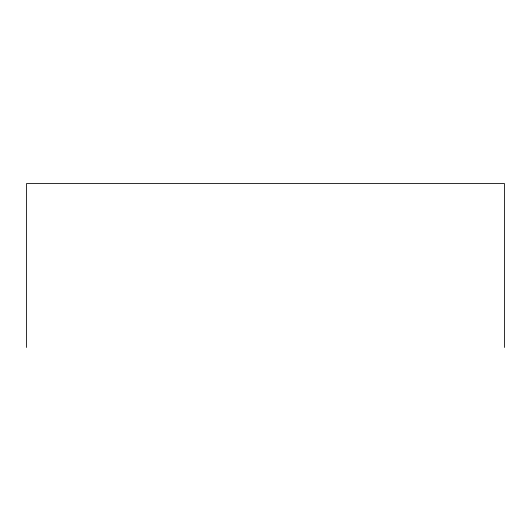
<?xml version="1.0" encoding="UTF-8"?>
<svg xmlns="http://www.w3.org/2000/svg" width="531" height="531" viewBox="0 0 531 531"><rect width="100%" height="100%" fill="white"/><g stroke="black" fill="none" stroke-linecap="round" stroke-linejoin="round"><path stroke-width="0.8" d="M504.45 347.466L504.45 183.534L26.55 183.534L26.55 347.466"/></g></svg>
